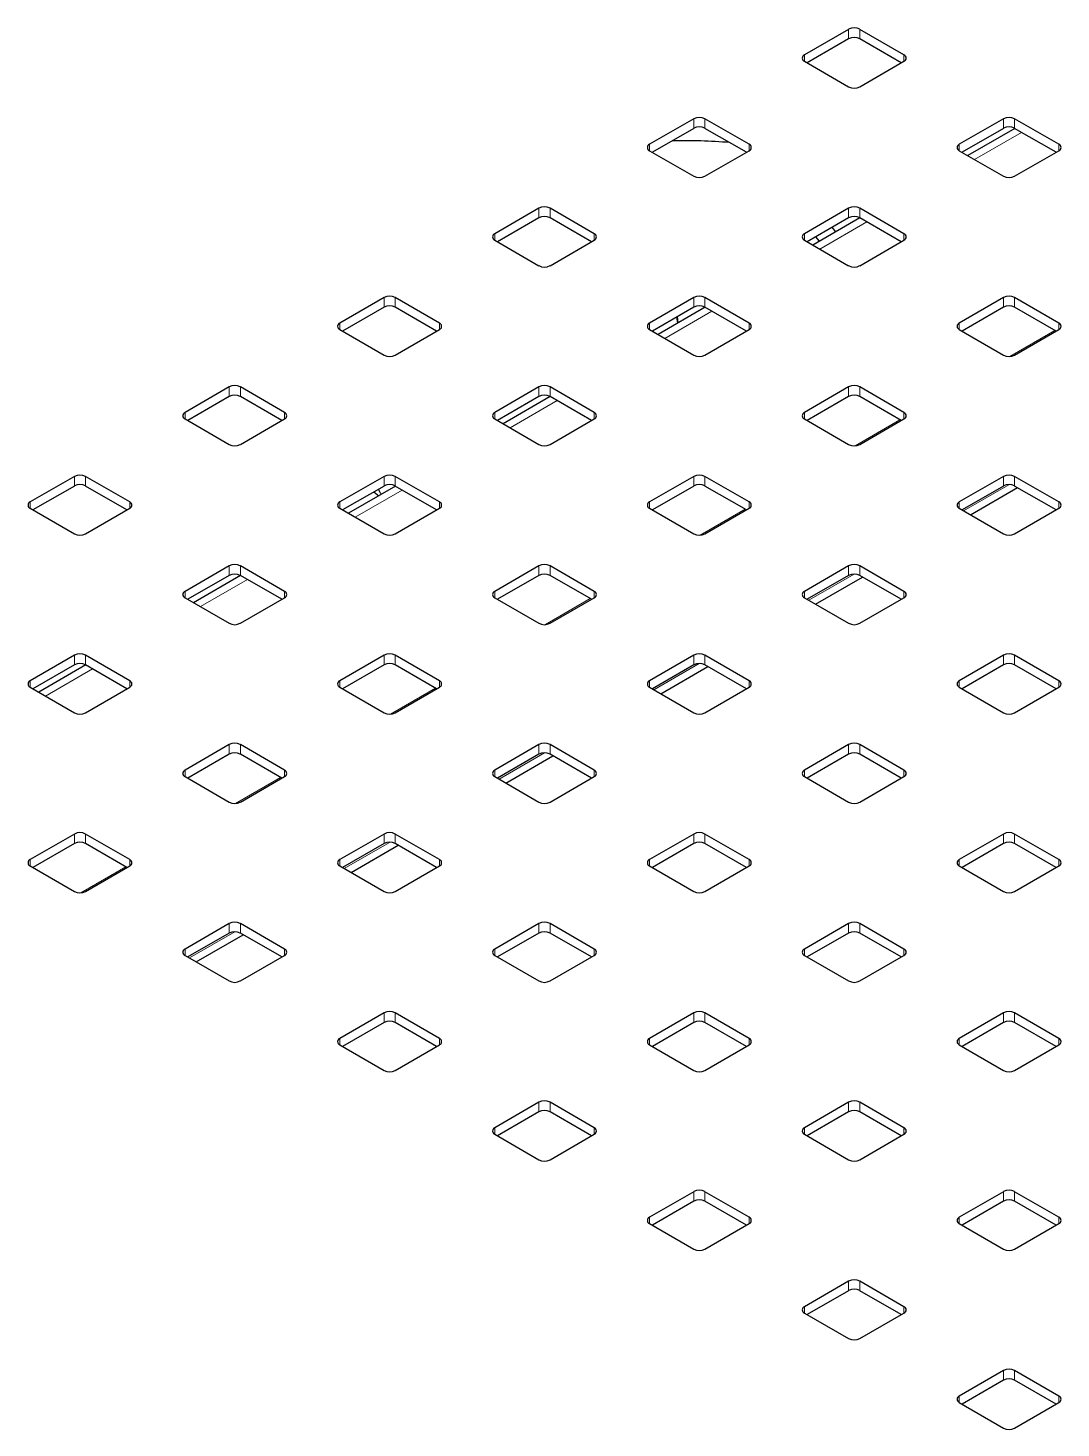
# Model space of a CAD drawing. Header units: millimetres. Extents: x -218071 to -203542, y 15363 to 51382.
# Drawn here: x -216975.99 to -216962.78, y 51102.08 to 51119.98 of the extents above; entities that cross this region are included whole.
import ezdxf

# ---------------------------------------------------------------- set-up
doc = ezdxf.new("R2010")
doc.units = ezdxf.units.MM
doc.header["$LTSCALE"] = 4
doc.layers.add('TPF-EQUIPEMENT', color=7, linetype='Continuous')

msp = doc.modelspace()

# ---------------------------------------------------------------- linework, layer by layer
at = {"layer": 'TPF-EQUIPEMENT', "color": 7, "linetype": 'Continuous', "lineweight": 25}
for p, q in [((-216965.494, 51119.959), (-216966.059, 51119.633)), ((-216964.787, 51119.633), (-216965.352, 51119.959)), ((-216965.494, 51119.837), (-216966.024, 51119.531)), ((-216964.822, 51119.531), (-216965.352, 51119.837)), ((-216966.059, 51119.551), (-216965.494, 51119.225)), ((-216965.352, 51119.225), (-216964.787, 51119.551)), ((-216967.474, 51118.817), (-216968.039, 51118.49)), ((-216966.767, 51118.49), (-216967.332, 51118.817)), ((-216963.514, 51118.817), (-216964.08, 51118.49)), ((-216962.807, 51118.49), (-216963.372, 51118.817)), ((-216967.474, 51118.694), (-216968.004, 51118.388)), ((-216966.802, 51118.388), (-216967.332, 51118.694)), ((-216963.514, 51118.694), (-216964.044, 51118.388)), ((-216963.37, 51118.693), (-216963.971, 51118.346)), ((-216962.842, 51118.388), (-216963.372, 51118.694)), ((-216968.039, 51118.408), (-216967.474, 51118.082)), ((-216967.332, 51118.082), (-216966.767, 51118.408)), ((-216964.08, 51118.408), (-216963.514, 51118.082)), ((-216963.372, 51118.082), (-216962.807, 51118.408)), ((-216969.454, 51117.674), (-216970.019, 51117.347)), ((-216969.454, 51117.551), (-216969.984, 51117.245)), ((-216968.746, 51117.347), (-216969.312, 51117.674)), ((-216968.782, 51117.245), (-216969.312, 51117.551)), ((-216965.494, 51117.674), (-216966.059, 51117.347)), ((-216965.494, 51117.551), (-216966.024, 51117.245)), ((-216965.35, 51117.55), (-216965.951, 51117.203)), ((-216964.787, 51117.347), (-216965.352, 51117.674)), ((-216964.822, 51117.245), (-216965.352, 51117.551)), ((-216965.656, 51117.373), (-216965.703, 51117.431)), ((-216970.019, 51117.266), (-216969.454, 51116.939)), ((-216969.312, 51116.939), (-216968.746, 51117.266)), ((-216966.059, 51117.266), (-216965.494, 51116.939)), ((-216965.868, 51117.251), (-216965.915, 51117.308)), ((-216965.352, 51116.939), (-216964.787, 51117.266)), ((-216971.433, 51116.531), (-216971.999, 51116.205)), ((-216970.726, 51116.205), (-216971.292, 51116.531)), ((-216967.474, 51116.531), (-216968.039, 51116.205)), ((-216966.767, 51116.205), (-216967.332, 51116.531)), ((-216963.514, 51116.531), (-216964.08, 51116.205)), ((-216962.807, 51116.205), (-216963.372, 51116.531)), ((-216971.433, 51116.409), (-216971.964, 51116.103)), ((-216970.762, 51116.103), (-216971.292, 51116.409)), ((-216967.474, 51116.409), (-216968.004, 51116.103)), ((-216967.33, 51116.407), (-216967.931, 51116.06)), ((-216967.679, 51116.205), (-216967.691, 51116.283)), ((-216967.685, 51116.287), (-216967.676, 51116.207)), ((-216966.802, 51116.103), (-216967.332, 51116.409)), ((-216963.514, 51116.409), (-216964.044, 51116.103)), ((-216962.842, 51116.103), (-216963.372, 51116.409)), ((-216971.999, 51116.123), (-216971.433, 51115.797)), ((-216971.292, 51115.797), (-216970.726, 51116.123)), ((-216968.039, 51116.123), (-216967.474, 51115.797)), ((-216967.332, 51115.797), (-216966.767, 51116.123)), ((-216964.08, 51116.123), (-216963.514, 51115.797)), ((-216963.372, 51115.797), (-216962.807, 51116.123)), ((-216973.413, 51115.389), (-216973.979, 51115.062)), ((-216972.706, 51115.062), (-216973.272, 51115.389)), ((-216969.454, 51115.389), (-216970.019, 51115.062)), ((-216968.746, 51115.062), (-216969.312, 51115.389)), ((-216965.494, 51115.389), (-216966.059, 51115.062)), ((-216964.787, 51115.062), (-216965.352, 51115.389)), ((-216973.413, 51115.266), (-216973.944, 51114.96)), ((-216972.742, 51114.96), (-216973.272, 51115.266)), ((-216969.454, 51115.266), (-216969.984, 51114.96)), ((-216969.31, 51115.265), (-216969.911, 51114.918)), ((-216968.782, 51114.96), (-216969.312, 51115.266)), ((-216965.494, 51115.266), (-216966.024, 51114.96)), ((-216964.822, 51114.96), (-216965.352, 51115.266)), ((-216973.979, 51114.98), (-216973.413, 51114.654)), ((-216973.272, 51114.654), (-216972.706, 51114.98)), ((-216970.019, 51114.98), (-216969.454, 51114.654)), ((-216969.312, 51114.654), (-216968.746, 51114.98)), ((-216966.059, 51114.98), (-216965.494, 51114.654)), ((-216965.352, 51114.654), (-216964.787, 51114.98)), ((-216975.393, 51114.246), (-216975.959, 51113.919)), ((-216975.393, 51114.123), (-216975.924, 51113.817)), ((-216974.686, 51113.919), (-216975.252, 51114.246)), ((-216974.722, 51113.817), (-216975.252, 51114.123)), ((-216971.433, 51114.246), (-216971.999, 51113.919)), ((-216971.433, 51114.123), (-216971.964, 51113.817)), ((-216971.289, 51114.122), (-216971.89, 51113.775)), ((-216970.726, 51113.919), (-216971.292, 51114.246)), ((-216970.762, 51113.817), (-216971.292, 51114.123)), ((-216967.474, 51114.246), (-216968.039, 51113.919)), ((-216967.474, 51114.123), (-216968.004, 51113.817)), ((-216966.767, 51113.919), (-216967.332, 51114.246)), ((-216966.802, 51113.817), (-216967.332, 51114.123)), ((-216963.514, 51114.246), (-216964.08, 51113.919)), ((-216963.514, 51114.123), (-216964.044, 51113.817)), ((-216962.807, 51113.919), (-216963.372, 51114.246)), ((-216962.842, 51113.817), (-216963.372, 51114.123)), ((-216971.564, 51114.048), (-216971.502, 51113.999)), ((-216963.936, 51113.755), (-216963.335, 51114.102)), ((-216975.959, 51113.838), (-216975.393, 51113.511)), ((-216975.252, 51113.511), (-216974.686, 51113.838)), ((-216971.999, 51113.838), (-216971.433, 51113.511)), ((-216971.292, 51113.511), (-216970.726, 51113.838)), ((-216968.039, 51113.838), (-216967.474, 51113.511)), ((-216967.332, 51113.511), (-216966.767, 51113.838)), ((-216964.08, 51113.838), (-216963.514, 51113.511)), ((-216963.372, 51113.511), (-216962.807, 51113.838)), ((-216973.413, 51113.103), (-216973.979, 51112.777)), ((-216972.706, 51112.777), (-216973.272, 51113.103)), ((-216969.454, 51113.103), (-216970.019, 51112.777)), ((-216968.746, 51112.777), (-216969.312, 51113.103)), ((-216965.494, 51113.103), (-216966.059, 51112.777)), ((-216964.787, 51112.777), (-216965.352, 51113.103)), ((-216973.413, 51112.981), (-216973.944, 51112.675)), ((-216973.269, 51112.979), (-216973.87, 51112.632)), ((-216972.742, 51112.675), (-216973.272, 51112.981)), ((-216969.454, 51112.981), (-216969.984, 51112.675)), ((-216968.782, 51112.675), (-216969.312, 51112.981)), ((-216965.494, 51112.981), (-216966.024, 51112.675)), ((-216965.916, 51112.612), (-216965.315, 51112.959)), ((-216964.822, 51112.675), (-216965.352, 51112.981)), ((-216973.979, 51112.695), (-216973.413, 51112.369)), ((-216973.272, 51112.369), (-216972.706, 51112.695)), ((-216970.019, 51112.695), (-216969.454, 51112.369)), ((-216969.312, 51112.369), (-216968.746, 51112.695)), ((-216966.059, 51112.695), (-216965.494, 51112.369)), ((-216965.352, 51112.369), (-216964.787, 51112.695)), ((-216975.393, 51111.96), (-216975.959, 51111.634)), ((-216975.393, 51111.838), (-216975.924, 51111.532)), ((-216975.249, 51111.836), (-216975.85, 51111.49)), ((-216974.686, 51111.634), (-216975.252, 51111.96)), ((-216974.722, 51111.532), (-216975.252, 51111.838)), ((-216971.433, 51111.96), (-216971.999, 51111.634)), ((-216971.433, 51111.838), (-216971.964, 51111.532)), ((-216970.726, 51111.634), (-216971.292, 51111.96)), ((-216970.762, 51111.532), (-216971.292, 51111.838)), ((-216967.474, 51111.96), (-216968.039, 51111.634)), ((-216967.474, 51111.838), (-216968.004, 51111.532)), ((-216967.896, 51111.469), (-216967.295, 51111.816)), ((-216966.767, 51111.634), (-216967.332, 51111.96)), ((-216966.802, 51111.532), (-216967.332, 51111.838)), ((-216963.514, 51111.96), (-216964.08, 51111.634)), ((-216963.514, 51111.838), (-216964.044, 51111.532)), ((-216962.807, 51111.634), (-216963.372, 51111.96)), ((-216962.842, 51111.532), (-216963.372, 51111.838)), ((-216975.959, 51111.552), (-216975.393, 51111.226)), ((-216975.252, 51111.226), (-216974.686, 51111.552)), ((-216971.999, 51111.552), (-216971.433, 51111.226)), ((-216971.292, 51111.226), (-216970.726, 51111.552)), ((-216968.039, 51111.552), (-216967.474, 51111.226)), ((-216967.332, 51111.226), (-216966.767, 51111.552)), ((-216964.08, 51111.552), (-216963.514, 51111.226)), ((-216963.372, 51111.226), (-216962.807, 51111.552)), ((-216973.413, 51110.818), (-216973.979, 51110.491)), ((-216972.706, 51110.491), (-216973.272, 51110.818)), ((-216969.454, 51110.818), (-216970.019, 51110.491)), ((-216968.746, 51110.491), (-216969.312, 51110.818)), ((-216965.494, 51110.818), (-216966.059, 51110.491)), ((-216964.787, 51110.491), (-216965.352, 51110.818)), ((-216973.413, 51110.695), (-216973.944, 51110.389)), ((-216972.742, 51110.389), (-216973.272, 51110.695)), ((-216969.454, 51110.695), (-216969.984, 51110.389)), ((-216969.876, 51110.327), (-216969.275, 51110.674)), ((-216968.782, 51110.389), (-216969.312, 51110.695)), ((-216965.494, 51110.695), (-216966.024, 51110.389)), ((-216964.822, 51110.389), (-216965.352, 51110.695)), ((-216973.979, 51110.41), (-216973.413, 51110.083)), ((-216973.272, 51110.083), (-216972.706, 51110.41)), ((-216970.019, 51110.41), (-216969.454, 51110.083)), ((-216969.312, 51110.083), (-216968.746, 51110.41)), ((-216966.059, 51110.41), (-216965.494, 51110.083)), ((-216965.352, 51110.083), (-216964.787, 51110.41)), ((-216975.393, 51109.675), (-216975.959, 51109.349)), ((-216974.686, 51109.349), (-216975.252, 51109.675)), ((-216971.433, 51109.675), (-216971.999, 51109.349)), ((-216970.726, 51109.349), (-216971.292, 51109.675)), ((-216967.474, 51109.675), (-216968.039, 51109.349)), ((-216966.767, 51109.349), (-216967.332, 51109.675)), ((-216963.514, 51109.675), (-216964.08, 51109.349)), ((-216962.807, 51109.349), (-216963.372, 51109.675)), ((-216975.393, 51109.553), (-216975.924, 51109.247)), ((-216974.722, 51109.247), (-216975.252, 51109.553)), ((-216971.433, 51109.553), (-216971.964, 51109.247)), ((-216971.855, 51109.184), (-216971.254, 51109.531)), ((-216970.762, 51109.247), (-216971.292, 51109.553)), ((-216967.474, 51109.553), (-216968.004, 51109.247)), ((-216966.802, 51109.247), (-216967.332, 51109.553)), ((-216963.514, 51109.553), (-216964.044, 51109.247)), ((-216962.842, 51109.247), (-216963.372, 51109.553)), ((-216975.959, 51109.267), (-216975.393, 51108.94)), ((-216975.252, 51108.94), (-216974.686, 51109.267)), ((-216971.999, 51109.267), (-216971.433, 51108.94)), ((-216971.292, 51108.94), (-216970.726, 51109.267)), ((-216968.039, 51109.267), (-216967.474, 51108.94)), ((-216967.332, 51108.94), (-216966.767, 51109.267)), ((-216964.08, 51109.267), (-216963.514, 51108.94)), ((-216963.372, 51108.94), (-216962.807, 51109.267)), ((-216973.413, 51108.532), (-216973.979, 51108.206)), ((-216973.413, 51108.41), (-216973.944, 51108.104)), ((-216972.706, 51108.206), (-216973.272, 51108.532)), ((-216972.742, 51108.104), (-216973.272, 51108.41)), ((-216969.454, 51108.532), (-216970.019, 51108.206)), ((-216969.454, 51108.41), (-216969.984, 51108.104)), ((-216968.746, 51108.206), (-216969.312, 51108.532)), ((-216968.782, 51108.104), (-216969.312, 51108.41)), ((-216965.494, 51108.532), (-216966.059, 51108.206)), ((-216965.494, 51108.41), (-216966.024, 51108.104)), ((-216964.787, 51108.206), (-216965.352, 51108.532)), ((-216964.822, 51108.104), (-216965.352, 51108.41)), ((-216973.835, 51108.041), (-216973.234, 51108.388)), ((-216973.979, 51108.124), (-216973.413, 51107.798)), ((-216973.272, 51107.798), (-216972.706, 51108.124)), ((-216970.019, 51108.124), (-216969.454, 51107.798)), ((-216969.312, 51107.798), (-216968.746, 51108.124)), ((-216966.059, 51108.124), (-216965.494, 51107.798)), ((-216965.352, 51107.798), (-216964.787, 51108.124)), ((-216971.433, 51107.39), (-216971.999, 51107.063)), ((-216970.726, 51107.063), (-216971.292, 51107.39)), ((-216967.474, 51107.39), (-216968.039, 51107.063)), ((-216966.767, 51107.063), (-216967.332, 51107.39)), ((-216963.514, 51107.39), (-216964.08, 51107.063)), ((-216962.807, 51107.063), (-216963.372, 51107.39)), ((-216971.433, 51107.267), (-216971.964, 51106.961)), ((-216970.762, 51106.961), (-216971.292, 51107.267)), ((-216967.474, 51107.267), (-216968.004, 51106.961)), ((-216966.802, 51106.961), (-216967.332, 51107.267)), ((-216963.514, 51107.267), (-216964.044, 51106.961)), ((-216962.842, 51106.961), (-216963.372, 51107.267)), ((-216971.999, 51106.982), (-216971.433, 51106.655)), ((-216971.292, 51106.655), (-216970.726, 51106.982)), ((-216968.039, 51106.982), (-216967.474, 51106.655)), ((-216967.332, 51106.655), (-216966.767, 51106.982)), ((-216964.08, 51106.982), (-216963.514, 51106.655)), ((-216963.372, 51106.655), (-216962.807, 51106.982)), ((-216969.454, 51106.247), (-216970.019, 51105.921)), ((-216968.746, 51105.921), (-216969.312, 51106.247)), ((-216965.494, 51106.247), (-216966.059, 51105.921)), ((-216964.787, 51105.921), (-216965.352, 51106.247)), ((-216969.454, 51106.125), (-216969.984, 51105.818)), ((-216968.782, 51105.818), (-216969.312, 51106.125)), ((-216965.494, 51106.125), (-216966.024, 51105.818)), ((-216964.822, 51105.818), (-216965.352, 51106.125)), ((-216970.019, 51105.839), (-216969.454, 51105.512)), ((-216969.312, 51105.512), (-216968.746, 51105.839)), ((-216966.059, 51105.839), (-216965.494, 51105.512)), ((-216965.352, 51105.512), (-216964.787, 51105.839)), ((-216967.474, 51105.104), (-216968.039, 51104.778)), ((-216966.767, 51104.778), (-216967.332, 51105.104)), ((-216963.514, 51105.104), (-216964.08, 51104.778)), ((-216962.807, 51104.778), (-216963.372, 51105.104)), ((-216967.474, 51104.982), (-216968.004, 51104.676)), ((-216966.802, 51104.676), (-216967.332, 51104.982)), ((-216963.514, 51104.982), (-216964.044, 51104.676)), ((-216962.842, 51104.676), (-216963.372, 51104.982)), ((-216968.039, 51104.696), (-216967.474, 51104.37)), ((-216967.332, 51104.37), (-216966.767, 51104.696)), ((-216964.08, 51104.696), (-216963.514, 51104.37)), ((-216963.372, 51104.37), (-216962.807, 51104.696)), ((-216965.494, 51103.962), (-216966.059, 51103.635)), ((-216964.787, 51103.635), (-216965.352, 51103.962)), ((-216965.494, 51103.839), (-216966.024, 51103.533)), ((-216964.822, 51103.533), (-216965.352, 51103.839)), ((-216966.059, 51103.554), (-216965.494, 51103.227)), ((-216965.352, 51103.227), (-216964.787, 51103.554)), ((-216963.514, 51102.819), (-216964.08, 51102.492)), ((-216963.514, 51102.696), (-216964.044, 51102.39)), ((-216962.807, 51102.492), (-216963.372, 51102.819)), ((-216962.842, 51102.39), (-216963.372, 51102.696)), ((-216964.08, 51102.411), (-216963.514, 51102.084)), ((-216963.372, 51102.084), (-216962.807, 51102.411))]:
    msp.add_line(p, q, dxfattribs=at)
at = {"layer": 'TPF-EQUIPEMENT', "color": 8, "linetype": 'Continuous', "lineweight": 18}
for p, q in [((-216965.494, 51119.837), (-216965.494, 51119.959)), ((-216965.352, 51119.837), (-216965.352, 51119.959)), ((-216966.059, 51119.551), (-216966.059, 51119.633)), ((-216964.787, 51119.551), (-216964.787, 51119.633)), ((-216967.474, 51118.694), (-216967.474, 51118.817)), ((-216967.332, 51118.694), (-216967.332, 51118.817)), ((-216963.514, 51118.694), (-216963.514, 51118.817)), ((-216963.372, 51118.694), (-216963.372, 51118.817)), ((-216963.282, 51118.642), (-216963.883, 51118.295)), ((-216968.039, 51118.408), (-216968.039, 51118.49)), ((-216966.767, 51118.408), (-216966.767, 51118.49)), ((-216964.08, 51118.408), (-216964.08, 51118.49)), ((-216962.807, 51118.408), (-216962.807, 51118.49)), ((-216969.454, 51117.551), (-216969.454, 51117.674)), ((-216969.312, 51117.551), (-216969.312, 51117.674)), ((-216965.494, 51117.551), (-216965.494, 51117.674)), ((-216965.352, 51117.551), (-216965.352, 51117.674)), ((-216970.019, 51117.266), (-216970.019, 51117.347)), ((-216968.746, 51117.266), (-216968.746, 51117.347)), ((-216966.059, 51117.266), (-216966.059, 51117.347)), ((-216965.262, 51117.499), (-216965.863, 51117.152)), ((-216964.787, 51117.266), (-216964.787, 51117.347)), ((-216971.433, 51116.409), (-216971.433, 51116.531)), ((-216971.292, 51116.409), (-216971.292, 51116.531)), ((-216967.474, 51116.409), (-216967.474, 51116.531)), ((-216967.332, 51116.409), (-216967.332, 51116.531)), ((-216963.514, 51116.409), (-216963.514, 51116.531)), ((-216963.372, 51116.409), (-216963.372, 51116.531)), ((-216967.242, 51116.357), (-216967.843, 51116.01)), ((-216971.999, 51116.123), (-216971.999, 51116.205)), ((-216970.726, 51116.123), (-216970.726, 51116.205)), ((-216968.039, 51116.123), (-216968.039, 51116.205)), ((-216966.767, 51116.123), (-216966.767, 51116.205)), ((-216964.08, 51116.123), (-216964.08, 51116.205)), ((-216962.858, 51116.112), (-216963.432, 51115.78)), ((-216962.807, 51116.123), (-216962.807, 51116.205)), ((-216973.413, 51115.266), (-216973.413, 51115.389)), ((-216973.272, 51115.266), (-216973.272, 51115.389)), ((-216969.454, 51115.266), (-216969.454, 51115.389)), ((-216969.312, 51115.266), (-216969.312, 51115.389)), ((-216965.494, 51115.266), (-216965.494, 51115.389)), ((-216965.352, 51115.266), (-216965.352, 51115.389)), ((-216969.222, 51115.214), (-216969.823, 51114.867)), ((-216973.979, 51114.98), (-216973.979, 51115.062)), ((-216972.706, 51114.98), (-216972.706, 51115.062)), ((-216970.019, 51114.98), (-216970.019, 51115.062)), ((-216968.746, 51114.98), (-216968.746, 51115.062)), ((-216966.059, 51114.98), (-216966.059, 51115.062)), ((-216964.787, 51114.98), (-216964.787, 51115.062)), ((-216964.838, 51114.969), (-216965.412, 51114.637)), ((-216975.393, 51114.123), (-216975.393, 51114.246)), ((-216975.252, 51114.123), (-216975.252, 51114.246)), ((-216971.433, 51114.123), (-216971.433, 51114.246)), ((-216971.292, 51114.123), (-216971.292, 51114.246)), ((-216967.474, 51114.123), (-216967.474, 51114.246)), ((-216967.332, 51114.123), (-216967.332, 51114.246)), ((-216963.444, 51114.14), (-216964.024, 51113.806)), ((-216963.514, 51114.123), (-216963.514, 51114.246)), ((-216963.372, 51114.123), (-216963.372, 51114.246)), ((-216971.202, 51114.071), (-216971.803, 51113.724)), ((-216975.959, 51113.838), (-216975.959, 51113.919)), ((-216974.686, 51113.838), (-216974.686, 51113.919)), ((-216971.999, 51113.838), (-216971.999, 51113.919)), ((-216970.726, 51113.838), (-216970.726, 51113.919)), ((-216968.039, 51113.838), (-216968.039, 51113.919)), ((-216966.818, 51113.826), (-216967.392, 51113.495)), ((-216966.767, 51113.838), (-216966.767, 51113.919)), ((-216964.08, 51113.838), (-216964.08, 51113.919)), ((-216962.807, 51113.838), (-216962.807, 51113.919)), ((-216973.413, 51112.981), (-216973.413, 51113.103)), ((-216973.272, 51112.981), (-216973.272, 51113.103)), ((-216969.454, 51112.981), (-216969.454, 51113.103)), ((-216969.312, 51112.981), (-216969.312, 51113.103)), ((-216965.494, 51112.981), (-216965.494, 51113.103)), ((-216965.352, 51112.981), (-216965.352, 51113.103)), ((-216973.181, 51112.928), (-216973.782, 51112.582)), ((-216965.424, 51112.998), (-216966.004, 51112.663)), ((-216973.979, 51112.695), (-216973.979, 51112.777)), ((-216972.706, 51112.695), (-216972.706, 51112.777)), ((-216970.019, 51112.695), (-216970.019, 51112.777)), ((-216968.746, 51112.695), (-216968.746, 51112.777)), ((-216966.059, 51112.695), (-216966.059, 51112.777)), ((-216964.787, 51112.695), (-216964.787, 51112.777)), ((-216968.797, 51112.684), (-216969.372, 51112.352)), ((-216975.393, 51111.838), (-216975.393, 51111.96)), ((-216975.252, 51111.838), (-216975.252, 51111.96)), ((-216971.433, 51111.838), (-216971.433, 51111.96)), ((-216971.292, 51111.838), (-216971.292, 51111.96)), ((-216967.404, 51111.855), (-216967.984, 51111.52)), ((-216967.474, 51111.838), (-216967.474, 51111.96)), ((-216967.332, 51111.838), (-216967.332, 51111.96)), ((-216963.514, 51111.838), (-216963.514, 51111.96)), ((-216963.372, 51111.838), (-216963.372, 51111.96)), ((-216975.959, 51111.552), (-216975.959, 51111.634)), ((-216975.161, 51111.786), (-216975.762, 51111.439)), ((-216974.686, 51111.552), (-216974.686, 51111.634)), ((-216971.999, 51111.552), (-216971.999, 51111.634)), ((-216970.726, 51111.552), (-216970.726, 51111.634)), ((-216968.039, 51111.552), (-216968.039, 51111.634)), ((-216966.767, 51111.552), (-216966.767, 51111.634)), ((-216964.08, 51111.552), (-216964.08, 51111.634)), ((-216962.807, 51111.552), (-216962.807, 51111.634)), ((-216970.777, 51111.541), (-216971.352, 51111.209)), ((-216973.413, 51110.695), (-216973.413, 51110.818)), ((-216973.272, 51110.695), (-216973.272, 51110.818)), ((-216969.454, 51110.695), (-216969.454, 51110.818)), ((-216969.312, 51110.695), (-216969.312, 51110.818)), ((-216965.494, 51110.695), (-216965.494, 51110.818)), ((-216965.352, 51110.695), (-216965.352, 51110.818)), ((-216969.384, 51110.712), (-216969.963, 51110.377)), ((-216973.979, 51110.41), (-216973.979, 51110.491)), ((-216972.757, 51110.398), (-216973.332, 51110.067)), ((-216972.706, 51110.41), (-216972.706, 51110.491)), ((-216970.019, 51110.41), (-216970.019, 51110.491)), ((-216968.746, 51110.41), (-216968.746, 51110.491)), ((-216966.059, 51110.41), (-216966.059, 51110.491)), ((-216964.787, 51110.41), (-216964.787, 51110.491)), ((-216975.393, 51109.553), (-216975.393, 51109.675)), ((-216975.252, 51109.553), (-216975.252, 51109.675)), ((-216971.433, 51109.553), (-216971.433, 51109.675)), ((-216971.292, 51109.553), (-216971.292, 51109.675)), ((-216967.474, 51109.553), (-216967.474, 51109.675)), ((-216967.332, 51109.553), (-216967.332, 51109.675)), ((-216963.514, 51109.553), (-216963.514, 51109.675)), ((-216963.372, 51109.553), (-216963.372, 51109.675)), ((-216971.363, 51109.569), (-216971.943, 51109.235)), ((-216975.959, 51109.267), (-216975.959, 51109.349)), ((-216974.686, 51109.267), (-216974.686, 51109.349)), ((-216971.999, 51109.267), (-216971.999, 51109.349)), ((-216970.726, 51109.267), (-216970.726, 51109.349)), ((-216968.039, 51109.267), (-216968.039, 51109.349)), ((-216966.767, 51109.267), (-216966.767, 51109.349)), ((-216964.08, 51109.267), (-216964.08, 51109.349)), ((-216962.807, 51109.267), (-216962.807, 51109.349)), ((-216974.737, 51109.256), (-216975.312, 51108.924)), ((-216973.343, 51108.427), (-216973.923, 51108.092)), ((-216973.413, 51108.41), (-216973.413, 51108.532)), ((-216973.272, 51108.41), (-216973.272, 51108.532)), ((-216969.454, 51108.41), (-216969.454, 51108.532)), ((-216969.312, 51108.41), (-216969.312, 51108.532)), ((-216965.494, 51108.41), (-216965.494, 51108.532)), ((-216965.352, 51108.41), (-216965.352, 51108.532)), ((-216973.979, 51108.124), (-216973.979, 51108.206)), ((-216972.706, 51108.124), (-216972.706, 51108.206)), ((-216970.019, 51108.124), (-216970.019, 51108.206)), ((-216968.746, 51108.124), (-216968.746, 51108.206)), ((-216966.059, 51108.124), (-216966.059, 51108.206)), ((-216964.787, 51108.124), (-216964.787, 51108.206)), ((-216971.433, 51107.267), (-216971.433, 51107.39)), ((-216971.292, 51107.267), (-216971.292, 51107.39)), ((-216967.474, 51107.267), (-216967.474, 51107.39)), ((-216967.332, 51107.267), (-216967.332, 51107.39)), ((-216963.514, 51107.267), (-216963.514, 51107.39)), ((-216963.372, 51107.267), (-216963.372, 51107.39)), ((-216971.999, 51106.982), (-216971.999, 51107.063)), ((-216970.726, 51106.982), (-216970.726, 51107.063)), ((-216968.039, 51106.982), (-216968.039, 51107.063)), ((-216966.767, 51106.982), (-216966.767, 51107.063)), ((-216964.08, 51106.982), (-216964.08, 51107.063)), ((-216962.807, 51106.982), (-216962.807, 51107.063)), ((-216969.454, 51106.125), (-216969.454, 51106.247)), ((-216969.312, 51106.125), (-216969.312, 51106.247)), ((-216965.494, 51106.125), (-216965.494, 51106.247)), ((-216965.352, 51106.125), (-216965.352, 51106.247)), ((-216970.019, 51105.839), (-216970.019, 51105.921)), ((-216968.746, 51105.839), (-216968.746, 51105.921)), ((-216966.059, 51105.839), (-216966.059, 51105.921)), ((-216964.787, 51105.839), (-216964.787, 51105.921)), ((-216967.474, 51104.982), (-216967.474, 51105.104)), ((-216967.332, 51104.982), (-216967.332, 51105.104)), ((-216963.514, 51104.982), (-216963.514, 51105.104)), ((-216963.372, 51104.982), (-216963.372, 51105.104)), ((-216968.039, 51104.696), (-216968.039, 51104.778)), ((-216966.767, 51104.696), (-216966.767, 51104.778)), ((-216964.08, 51104.696), (-216964.08, 51104.778)), ((-216962.807, 51104.696), (-216962.807, 51104.778)), ((-216965.494, 51103.839), (-216965.494, 51103.962)), ((-216965.352, 51103.839), (-216965.352, 51103.962)), ((-216966.059, 51103.554), (-216966.059, 51103.635)), ((-216964.787, 51103.554), (-216964.787, 51103.635)), ((-216963.514, 51102.696), (-216963.514, 51102.819)), ((-216963.372, 51102.696), (-216963.372, 51102.819)), ((-216964.08, 51102.411), (-216964.08, 51102.492)), ((-216962.807, 51102.411), (-216962.807, 51102.492))]:
    msp.add_line(p, q, dxfattribs=at)
at = {"layer": 'TPF-EQUIPEMENT', "color": 7, "linetype": 'Continuous', "lineweight": 25}
for centre, radius, start, end in [((-216965.423, 51119.823), 0.154, 62.616, 117.384), ((-216965.423, 51119.7), 0.154, 62.616, 117.384), ((-216966.044, 51119.592), 0.0436, 110.7714, 249.2286), ((-216964.802, 51119.592), 0.0436, 290.7714, 69.2286), ((-216965.423, 51119.361), 0.154, 242.616, 297.384), ((-216967.403, 51118.68), 0.154, 62.616, 117.384), ((-216963.443, 51118.68), 0.154, 62.616, 117.384), ((-216967.403, 51118.558), 0.154, 62.616, 117.384), ((-216963.443, 51118.558), 0.154, 62.616, 117.384), ((-216968.024, 51118.449), 0.0436, 110.7714, 249.2286), ((-216967.575, 51112.107), 6.429, 85.0077, 91.5823), ((-216966.782, 51118.449), 0.0436, 290.7714, 69.2286), ((-216964.064, 51118.449), 0.0436, 110.7714, 249.2286), ((-216962.822, 51118.449), 0.0436, 290.7714, 69.2286), ((-216967.403, 51118.219), 0.154, 242.616, 297.384), ((-216963.443, 51118.219), 0.154, 242.616, 297.384), ((-216969.383, 51117.537), 0.154, 62.616, 117.384), ((-216969.383, 51117.415), 0.154, 62.616, 117.384), ((-216965.423, 51117.537), 0.154, 62.616, 117.384), ((-216965.423, 51117.415), 0.154, 62.616, 117.384), ((-216970.004, 51117.307), 0.0436, 110.7714, 249.2286), ((-216968.762, 51117.307), 0.0436, 290.7714, 69.2286), ((-216966.044, 51117.307), 0.0436, 110.7714, 249.2286), ((-216964.802, 51117.307), 0.0436, 290.7714, 69.2286), ((-216969.383, 51117.076), 0.154, 242.616, 297.384), ((-216965.423, 51117.076), 0.154, 242.616, 297.384), ((-216971.363, 51116.395), 0.154, 62.616, 117.384), ((-216967.403, 51116.395), 0.154, 62.616, 117.384), ((-216963.443, 51116.395), 0.154, 62.616, 117.384), ((-216971.363, 51116.272), 0.154, 62.616, 117.384), ((-216967.403, 51116.272), 0.154, 62.616, 117.384), ((-216963.443, 51116.272), 0.154, 62.616, 117.384), ((-216971.984, 51116.164), 0.0436, 110.7714, 249.2286), ((-216970.742, 51116.164), 0.0436, 290.7714, 69.2286), ((-216968.024, 51116.164), 0.0436, 110.7714, 249.2286), ((-216966.782, 51116.164), 0.0436, 290.7714, 69.2286), ((-216964.064, 51116.164), 0.0436, 110.7714, 249.2286), ((-216962.822, 51116.164), 0.0436, 290.7714, 69.2286), ((-216971.363, 51115.933), 0.154, 242.616, 297.384), ((-216967.403, 51115.933), 0.154, 242.616, 297.384), ((-216963.443, 51115.933), 0.154, 242.616, 297.384), ((-216973.343, 51115.252), 0.154, 62.616, 117.384), ((-216969.383, 51115.252), 0.154, 62.616, 117.384), ((-216965.423, 51115.252), 0.154, 62.616, 117.384), ((-216973.343, 51115.13), 0.154, 62.616, 117.384), ((-216969.383, 51115.13), 0.154, 62.616, 117.384), ((-216965.423, 51115.13), 0.154, 62.616, 117.384), ((-216973.964, 51115.021), 0.0436, 110.7714, 249.2286), ((-216972.722, 51115.021), 0.0436, 290.7714, 69.2286), ((-216970.004, 51115.021), 0.0436, 110.7714, 249.2286), ((-216968.762, 51115.021), 0.0436, 290.7714, 69.2286), ((-216966.044, 51115.021), 0.0436, 110.7714, 249.2286), ((-216964.802, 51115.021), 0.0436, 290.7714, 69.2286), ((-216973.343, 51114.79), 0.154, 242.616, 297.384), ((-216969.383, 51114.79), 0.154, 242.616, 297.384), ((-216965.423, 51114.79), 0.154, 242.616, 297.384), ((-216975.323, 51114.109), 0.154, 62.616, 117.384), ((-216975.323, 51113.987), 0.154, 62.616, 117.384), ((-216971.363, 51114.109), 0.154, 62.616, 117.384), ((-216971.363, 51113.987), 0.154, 62.616, 117.384), ((-216967.403, 51114.109), 0.154, 62.616, 117.384), ((-216967.403, 51113.987), 0.154, 62.616, 117.384), ((-216963.443, 51114.109), 0.154, 62.616, 117.384), ((-216963.443, 51113.987), 0.154, 62.616, 117.384), ((-216975.943, 51113.879), 0.0436, 110.7714, 249.2286), ((-216974.702, 51113.879), 0.0436, 290.7714, 69.2286), ((-216971.984, 51113.879), 0.0436, 110.7714, 249.2286), ((-216970.742, 51113.879), 0.0436, 290.7714, 69.2286), ((-216968.024, 51113.879), 0.0436, 110.7714, 249.2286), ((-216966.782, 51113.879), 0.0436, 290.7714, 69.2286), ((-216964.064, 51113.879), 0.0436, 110.7714, 249.2286), ((-216962.822, 51113.879), 0.0436, 290.7714, 69.2286), ((-216975.323, 51113.648), 0.154, 242.616, 297.384), ((-216971.363, 51113.648), 0.154, 242.616, 297.384), ((-216967.403, 51113.648), 0.154, 242.616, 297.384), ((-216963.443, 51113.648), 0.154, 242.616, 297.384), ((-216973.343, 51112.967), 0.154, 62.616, 117.384), ((-216969.383, 51112.967), 0.154, 62.616, 117.384), ((-216965.423, 51112.967), 0.154, 62.616, 117.384), ((-216973.343, 51112.844), 0.154, 62.616, 117.384), ((-216969.383, 51112.844), 0.154, 62.616, 117.384), ((-216965.423, 51112.844), 0.154, 62.616, 117.384), ((-216973.964, 51112.736), 0.0436, 110.7714, 249.2286), ((-216972.722, 51112.736), 0.0436, 290.7714, 69.2286), ((-216970.004, 51112.736), 0.0436, 110.7714, 249.2286), ((-216968.762, 51112.736), 0.0436, 290.7714, 69.2286), ((-216966.044, 51112.736), 0.0436, 110.7714, 249.2286), ((-216964.802, 51112.736), 0.0436, 290.7714, 69.2286), ((-216973.343, 51112.505), 0.154, 242.616, 297.384), ((-216969.383, 51112.505), 0.154, 242.616, 297.384), ((-216965.423, 51112.505), 0.154, 242.616, 297.384), ((-216975.323, 51111.824), 0.154, 62.616, 117.384), ((-216971.363, 51111.824), 0.154, 62.616, 117.384), ((-216967.403, 51111.824), 0.154, 62.616, 117.384), ((-216963.443, 51111.824), 0.154, 62.616, 117.384), ((-216975.323, 51111.701), 0.154, 62.616, 117.384), ((-216971.363, 51111.701), 0.154, 62.616, 117.384), ((-216967.403, 51111.701), 0.154, 62.616, 117.384), ((-216963.443, 51111.701), 0.154, 62.616, 117.384), ((-216975.943, 51111.593), 0.0436, 110.7714, 249.2286), ((-216974.702, 51111.593), 0.0436, 290.7714, 69.2286), ((-216971.984, 51111.593), 0.0436, 110.7714, 249.2286), ((-216970.742, 51111.593), 0.0436, 290.7714, 69.2286), ((-216968.024, 51111.593), 0.0436, 110.7714, 249.2286), ((-216966.782, 51111.593), 0.0436, 290.7714, 69.2286), ((-216964.064, 51111.593), 0.0436, 110.7714, 249.2286), ((-216962.822, 51111.593), 0.0436, 290.7714, 69.2286), ((-216975.323, 51111.362), 0.154, 242.616, 297.384), ((-216971.363, 51111.362), 0.154, 242.616, 297.384), ((-216967.403, 51111.362), 0.154, 242.616, 297.384), ((-216963.443, 51111.362), 0.154, 242.616, 297.384), ((-216973.343, 51110.681), 0.154, 62.616, 117.384), ((-216969.383, 51110.681), 0.154, 62.616, 117.384), ((-216965.423, 51110.681), 0.154, 62.616, 117.384), ((-216973.343, 51110.559), 0.154, 62.616, 117.384), ((-216969.383, 51110.559), 0.154, 62.616, 117.384), ((-216965.423, 51110.559), 0.154, 62.616, 117.384), ((-216973.964, 51110.45), 0.0436, 110.7714, 249.2286), ((-216972.722, 51110.45), 0.0436, 290.7714, 69.2286), ((-216970.004, 51110.45), 0.0436, 110.7714, 249.2286), ((-216968.762, 51110.45), 0.0436, 290.7714, 69.2286), ((-216966.044, 51110.45), 0.0436, 110.7714, 249.2286), ((-216964.802, 51110.45), 0.0436, 290.7714, 69.2286), ((-216973.343, 51110.22), 0.154, 242.616, 297.384), ((-216969.383, 51110.22), 0.154, 242.616, 297.384), ((-216965.423, 51110.22), 0.154, 242.616, 297.384), ((-216975.323, 51109.539), 0.154, 62.616, 117.384), ((-216971.363, 51109.539), 0.154, 62.616, 117.384), ((-216967.403, 51109.539), 0.154, 62.616, 117.384), ((-216963.443, 51109.539), 0.154, 62.616, 117.384), ((-216975.323, 51109.416), 0.154, 62.616, 117.384), ((-216971.363, 51109.416), 0.154, 62.616, 117.384), ((-216967.403, 51109.416), 0.154, 62.616, 117.384), ((-216963.443, 51109.416), 0.154, 62.616, 117.384), ((-216975.943, 51109.308), 0.0436, 110.7714, 249.2286), ((-216974.702, 51109.308), 0.0436, 290.7714, 69.2286), ((-216971.984, 51109.308), 0.0436, 110.7714, 249.2286), ((-216970.742, 51109.308), 0.0436, 290.7714, 69.2286), ((-216968.024, 51109.308), 0.0436, 110.7714, 249.2286), ((-216966.782, 51109.308), 0.0436, 290.7714, 69.2286), ((-216964.064, 51109.308), 0.0436, 110.7714, 249.2286), ((-216962.822, 51109.308), 0.0436, 290.7714, 69.2286), ((-216975.323, 51109.077), 0.154, 242.616, 297.384), ((-216971.363, 51109.077), 0.154, 242.616, 297.384), ((-216967.403, 51109.077), 0.154, 242.616, 297.384), ((-216963.443, 51109.077), 0.154, 242.616, 297.384), ((-216973.343, 51108.396), 0.154, 62.616, 117.384), ((-216973.343, 51108.273), 0.154, 62.616, 117.384), ((-216969.383, 51108.396), 0.154, 62.616, 117.384), ((-216969.383, 51108.273), 0.154, 62.616, 117.384), ((-216965.423, 51108.396), 0.154, 62.616, 117.384), ((-216965.423, 51108.273), 0.154, 62.616, 117.384), ((-216973.964, 51108.165), 0.0436, 110.7714, 249.2286), ((-216972.722, 51108.165), 0.0436, 290.7714, 69.2286), ((-216970.004, 51108.165), 0.0436, 110.7714, 249.2286), ((-216968.762, 51108.165), 0.0436, 290.7714, 69.2286), ((-216966.044, 51108.165), 0.0436, 110.7714, 249.2286), ((-216964.802, 51108.165), 0.0436, 290.7714, 69.2286), ((-216973.343, 51107.934), 0.154, 242.616, 297.384), ((-216969.383, 51107.934), 0.154, 242.616, 297.384), ((-216965.423, 51107.934), 0.154, 242.616, 297.384), ((-216971.363, 51107.253), 0.154, 62.616, 117.384), ((-216967.403, 51107.253), 0.154, 62.616, 117.384), ((-216963.443, 51107.253), 0.154, 62.616, 117.384), ((-216971.363, 51107.131), 0.154, 62.616, 117.384), ((-216967.403, 51107.131), 0.154, 62.616, 117.384), ((-216963.443, 51107.131), 0.154, 62.616, 117.384), ((-216971.984, 51107.022), 0.0436, 110.7714, 249.2286), ((-216970.742, 51107.022), 0.0436, 290.7714, 69.2286), ((-216968.024, 51107.022), 0.0436, 110.7714, 249.2286), ((-216966.782, 51107.022), 0.0436, 290.7714, 69.2286), ((-216964.064, 51107.022), 0.0436, 110.7714, 249.2286), ((-216962.822, 51107.022), 0.0436, 290.7714, 69.2286), ((-216971.363, 51106.792), 0.154, 242.616, 297.384), ((-216967.403, 51106.792), 0.154, 242.616, 297.384), ((-216963.443, 51106.792), 0.154, 242.616, 297.384), ((-216969.383, 51106.111), 0.154, 62.616, 117.384), ((-216965.423, 51106.111), 0.154, 62.616, 117.384), ((-216969.383, 51105.988), 0.154, 62.616, 117.384), ((-216965.423, 51105.988), 0.154, 62.616, 117.384), ((-216970.004, 51105.88), 0.0436, 110.7714, 249.2286), ((-216968.762, 51105.88), 0.0436, 290.7714, 69.2286), ((-216966.044, 51105.88), 0.0436, 110.7714, 249.2286), ((-216964.802, 51105.88), 0.0436, 290.7714, 69.2286), ((-216969.383, 51105.649), 0.154, 242.616, 297.384), ((-216965.423, 51105.649), 0.154, 242.616, 297.384), ((-216967.403, 51104.968), 0.154, 62.616, 117.384), ((-216967.403, 51104.845), 0.154, 62.616, 117.384), ((-216963.443, 51104.968), 0.154, 62.616, 117.384), ((-216963.443, 51104.845), 0.154, 62.616, 117.384), ((-216968.024, 51104.737), 0.0436, 110.7714, 249.2286), ((-216966.782, 51104.737), 0.0436, 290.7714, 69.2286), ((-216964.064, 51104.737), 0.0436, 110.7714, 249.2286), ((-216962.822, 51104.737), 0.0436, 290.7714, 69.2286), ((-216967.403, 51104.506), 0.154, 242.616, 297.384), ((-216963.443, 51104.506), 0.154, 242.616, 297.384), ((-216965.423, 51103.825), 0.154, 62.616, 117.384), ((-216965.423, 51103.703), 0.154, 62.616, 117.384), ((-216966.044, 51103.594), 0.0436, 110.7714, 249.2286), ((-216964.802, 51103.594), 0.0436, 290.7714, 69.2286), ((-216965.423, 51103.364), 0.154, 242.616, 297.384), ((-216963.443, 51102.682), 0.154, 62.616, 117.384), ((-216963.443, 51102.56), 0.154, 62.616, 117.384), ((-216964.064, 51102.452), 0.0436, 110.7714, 249.2286), ((-216962.822, 51102.452), 0.0436, 290.7714, 69.2286), ((-216963.443, 51102.221), 0.154, 242.616, 297.384)]:
    msp.add_arc(centre, radius, start, end, dxfattribs=at)
msp.add_open_spline([(-216971.469, 51114.018), (-216971.476, 51114.028), (-216971.491, 51114.048), (-216971.501, 51114.07), (-216971.507, 51114.081)], degree=3, knots=[0, 0, 0, 0, 0.478267, 1, 1, 1, 1], dxfattribs=at)

doc.saveas('drawing.dxf')
